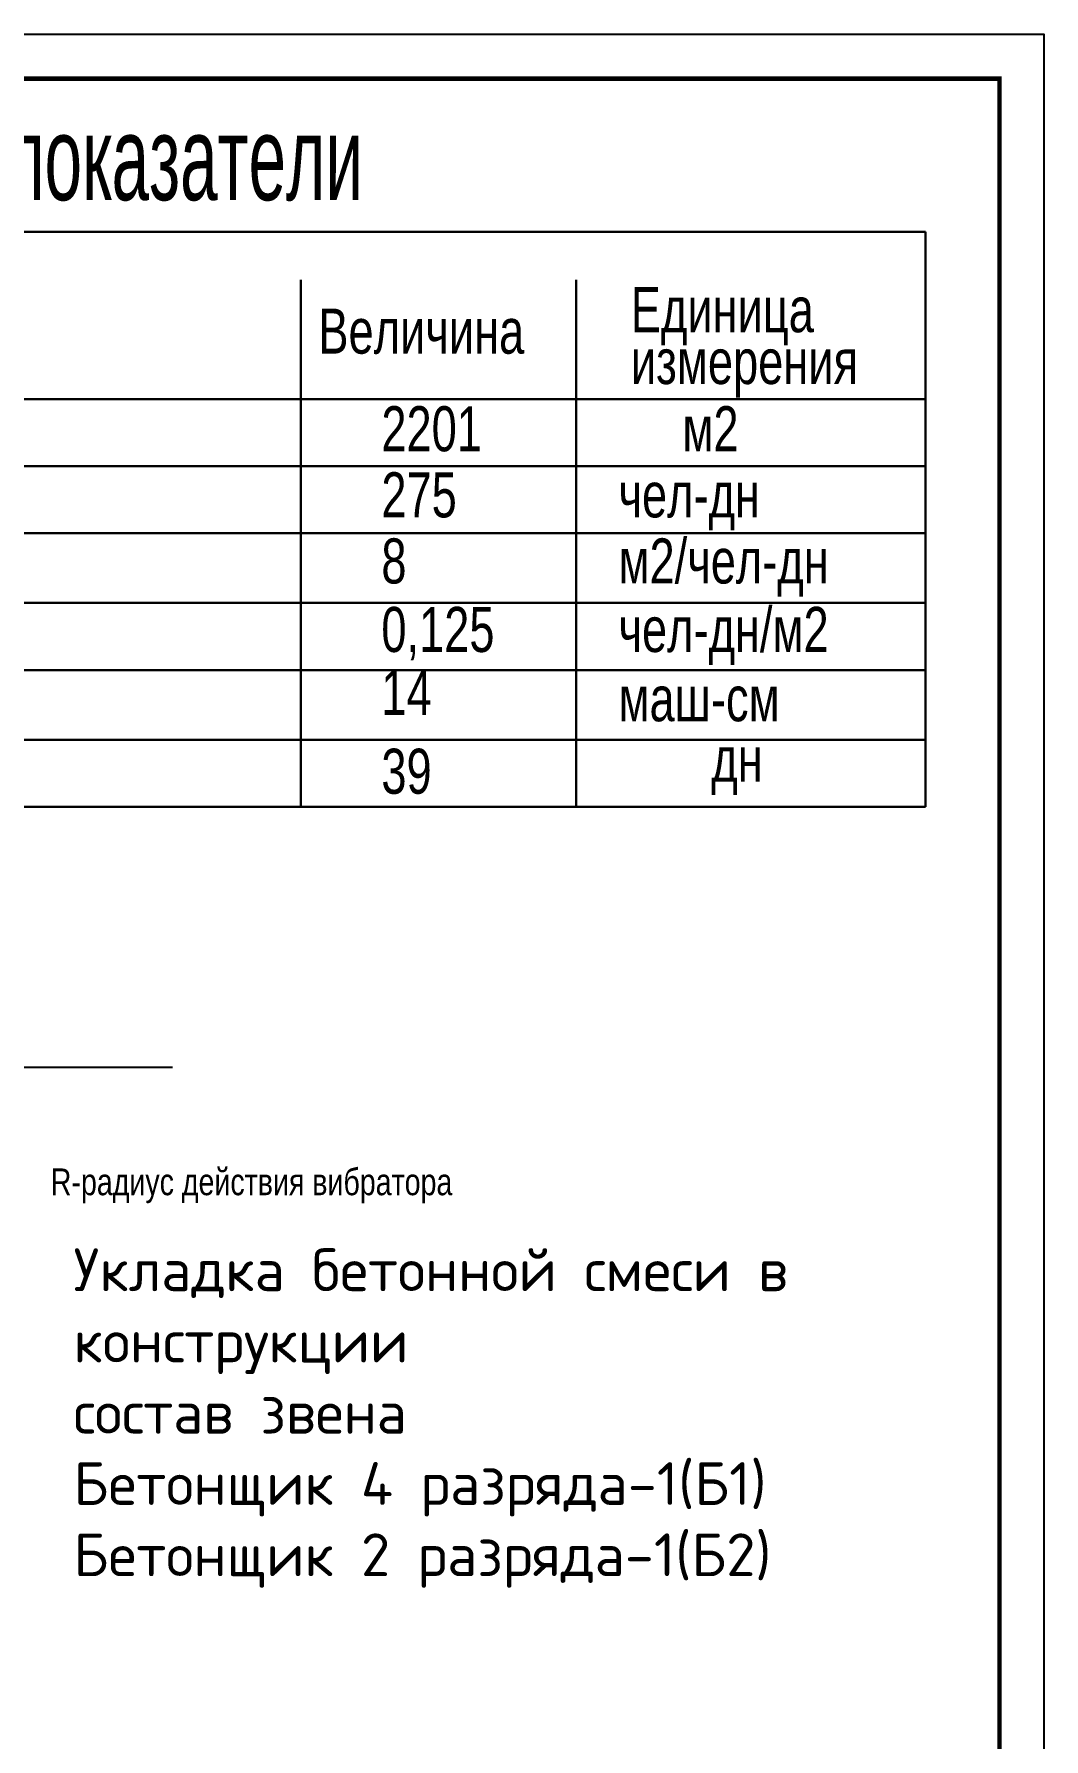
# Model space of a CAD drawing. Header units: millimetres. Extents: x 5763 to 12018931, y 39842 to 3600577.
# Drawn here: x 987976 to 1010663, y 814923 to 853221 of the extents above; entities that cross this region are included whole.
import ezdxf

# ---------------------------------------------------------------- set-up
doc = ezdxf.new("R2010")
doc.units = ezdxf.units.MM
doc.layers.add('1serv', color=7, linetype='Continuous')
for name, color, linetype, lineweight in [('1надписи Наумов', 4, 'Continuous', 13), ('Основная', 7, 'Continuous', 30), ('текст', 7, 'Continuous', 30)]:
    doc.layers.add(name, color=color, linetype=linetype, lineweight=lineweight)
doc.styles.add('ISOCPEUR', font='isocpeur.ttf')
doc.styles.add('RUSSWIN', font='russwin.shx', dxfattribs={"width": 0.6})
doc.styles.add('RUSSWIN_0_75', font='russwin.shx', dxfattribs={"width": 0.75})
doc.styles.add('TXT0', font='txt', dxfattribs={"width": 0.8})

msp = doc.modelspace()

# ---------------------------------------------------------------- linework, layer by layer
at = {"color": 0}
msp.add_lwpolyline([(842463.26196, 734420.69569), (842463.26196, 853220.69569), (1010663.26196, 853220.69569), (1010663.26196, 734420.69569)], close=True, dxfattribs=at)
at = {"color": 0, "lineweight": 40, "const_width": 100}
msp.add_lwpolyline([(846463.26196, 735420.69569), (846463.26196, 852220.69569), (1009663.26196, 852220.69569), (1009663.26196, 735420.69569)], close=True, dxfattribs=at)
at = {"layer": '1serv', "color": 0, "lineweight": 25, "ltscale": 100}
msp.add_line((979028.74663, 830014.68477), (991087.63323, 830014.68477), dxfattribs=at)
at = {"layer": 'Основная', "color": 7}
msp.add_line((969785.26015, 848776.35311), (1008000.06307, 848776.35311), dxfattribs=at)
at = {"layer": 'текст', "color": 7}
for p, q in [((1008000.06307, 848776.35311), (1008000.06307, 835862.26175)), ((993969.26019, 847702.98453), (993969.26019, 835862.26175)), ((1000151.5617, 847702.98453), (1000151.5617, 835862.26175)), ((969785.26015, 845019.83675), (1008000.06307, 845019.83675)), ((969785.26015, 843513.44681), (1008000.06307, 843513.44681)), ((969785.26015, 842007.06099), (1008000.06307, 842007.06099)), ((969785.26015, 840441.04719), (1008000.06307, 840441.04719)), ((969785.26015, 838934.66137), (1008000.06307, 838934.66137)), ((969785.26015, 837368.64757), (1008000.06307, 837368.64757)), ((969785.26015, 835862.26175), (1008000.06307, 835862.26175))]:
    msp.add_line(p, q, dxfattribs=at)

# ---------------------------------------------------------------- texts
at = {"insert": (970147.78354, 851380.14034), "char_height": 1890, "width": 38616.6107754, "attachment_point": 1, "style": 'RUSSWIN'}
msp.add_mtext('Технико-экономические показатели', dxfattribs=at)
at = {"lineweight": 20, "insert": (988859.77497, 825941.37887), "char_height": 960, "attachment_point": 1, "style": 'ISOCPEUR'}
msp.add_mtext_dynamic_manual_height_columns('Укладка бетонной смеси в конструкции^Jсостав звена^JБетонщик 4 разряда-1(Б1)^JБетонщик 2 разряда-1(Б2)', width=22110.3017571, gutter_width=12.5, heights=[0], dxfattribs=at)
at = {"layer": '1serv', "color": 0, "lineweight": 25, "ltscale": 100, "insert": (991435.76805, 827346.84777), "char_height": 1200, "width": 104754.0284962, "attachment_point": 5, "style": 'TXT0'}
msp.add_mtext('       {\\H0.5x;  R-радиус действия вибратора}', dxfattribs=at)
at = {"layer": '1надписи Наумов', "style": 'RUSSWIN_0_75', "width": 0.75}
for s, p in [('Единица', (1001383.45828, 846523.41741)), ('Величина', (994363.18029, 846042.40971)), ('измерения', (1001383.45828, 845359.18102)), ('2201', (995778.72684, 843848.86027)), ('м2', (1002540.65294, 843848.86027)), ('275', (995778.72684, 842363.86027)), ('чел-дн', (1001104.96379, 842363.86027)), ('8', (995778.72684, 840878.86027)), ('м2/чел-дн', (1001104.96379, 840878.86027)), ('0,125', (995778.72684, 839339.86027)), ('чел-дн/м2', (1001104.96379, 839339.86027)), ('14', (995778.72684, 837925.20397)), ('маш-см', (1001104.96379, 837784.52923)), ('39', (995778.72684, 836155.3238)), ('дн', (1003191.78338, 836423.59104))]:
    msp.add_text(s, height=1012.5, dxfattribs=at).set_placement(p)

doc.saveas('drawing.dxf')
